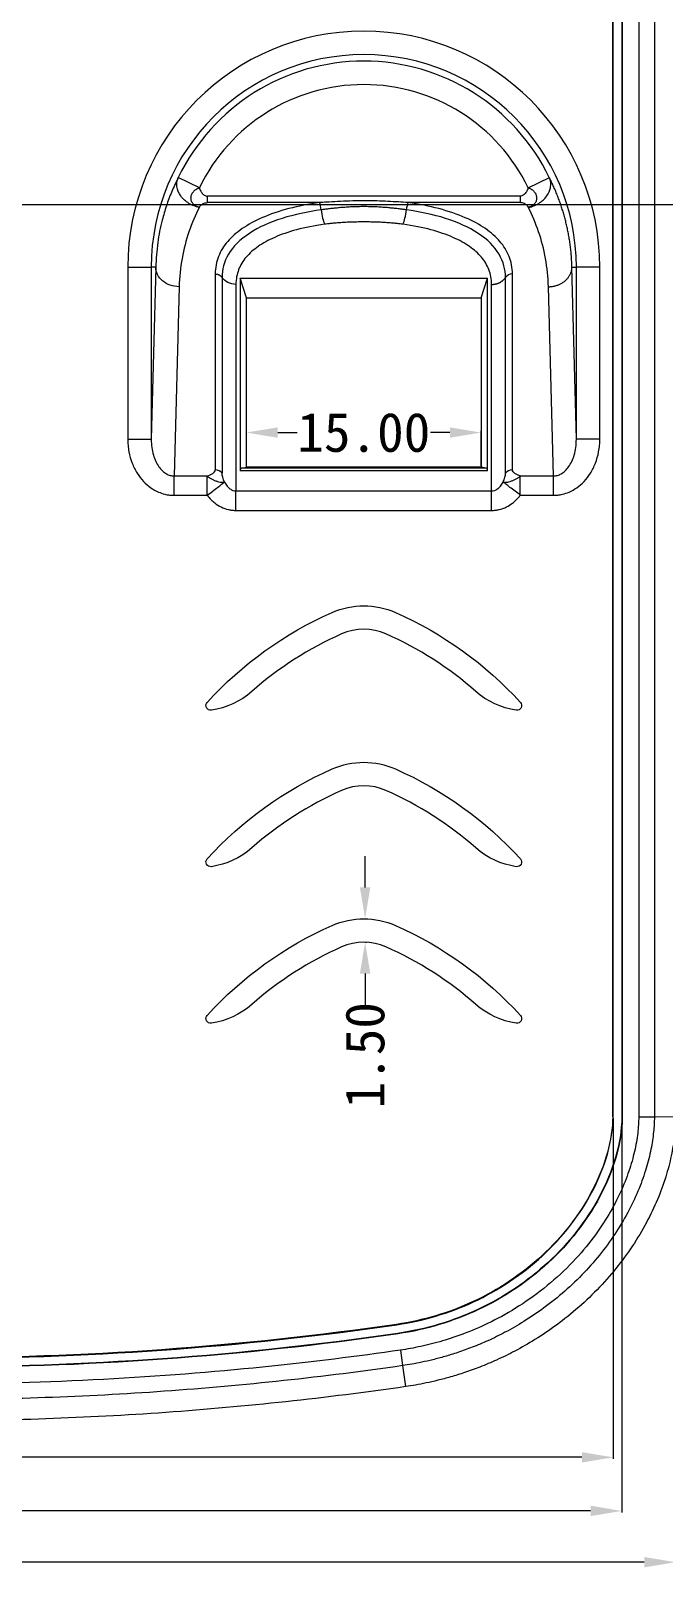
# Model space of a CAD drawing. Header units: inches. Extents: x 891 to 1249, y 156 to 796.
# Drawn here: x 964.8 to 1005.3, y 604.5 to 704 of the extents above; entities that cross this region are included whole.
import ezdxf
from ezdxf.lldxf.tags import DXFTag

# ---------------------------------------------------------------- set-up
doc = ezdxf.new("R2010")
doc.units = ezdxf.units.IN
doc.header["$MEASUREMENT"] = 0
doc.layers.add('10', color=7, linetype='Continuous', true_color=0xffffff)
doc.layers.add('dim', color=82, linetype='Continuous', lineweight=9)
tags = doc.linetypes.add('PHANTOM', pattern=[2.5, 1.25, -0.25, 0.25, -0.25, 0.25, -0.25]).pattern_tags.tags
tags[14:15] = [DXFTag(74, 4), DXFTag(75, 0), DXFTag(340, '0'), DXFTag(46, 0.0), DXFTag(50, 0.0), DXFTag(44, 0.0), DXFTag(45, 0.0)]
tags[12:13] = [DXFTag(74, 4), DXFTag(75, 0), DXFTag(340, '0'), DXFTag(46, 0.0), DXFTag(50, 0.0), DXFTag(44, 0.0), DXFTag(45, 0.0)]
tags[10:11] = [DXFTag(74, 4), DXFTag(75, 0), DXFTag(340, '0'), DXFTag(46, 0.0), DXFTag(50, 0.0), DXFTag(44, 0.0), DXFTag(45, 0.0)]
tags[8:9] = [DXFTag(74, 4), DXFTag(75, 0), DXFTag(340, '0'), DXFTag(46, 0.0), DXFTag(50, 0.0), DXFTag(44, 0.0), DXFTag(45, 0.0)]
tags[6:7] = [DXFTag(74, 4), DXFTag(75, 0), DXFTag(340, '0'), DXFTag(46, 0.0), DXFTag(50, 0.0), DXFTag(44, 0.0), DXFTag(45, 0.0)]
tags[4:5] = [DXFTag(74, 4), DXFTag(75, 0), DXFTag(340, '0'), DXFTag(46, 0.0), DXFTag(50, 0.0), DXFTag(44, 0.0), DXFTag(45, 0.0)]
doc.dimstyles.new('2.5', dxfattribs={"dimtxt": 2.5, "dimasz": 2, "dimexe": 0.1, "dimexo": 0.1, "dimgap": 0.1, "dimtad": 0, "dimzin": 0, "dimdsep": 46, "dimtxsty": 'Standard', "dimcen": 0, "dimclrd": 4, "dimclre": 4, "dimclrt": 3, "dimadec": 1, "dimazin": 0, "dimtfac": 1, "dimtofl": 0, "dimtmove": 0, "dimatfit": 3, "dimfxl": 0.18, "dimtolj": 1, "dimtzin": 0, "dimlwd": 9, "dimlwe": 9, "dimarcsym": 0})

# ---------------------------------------------------------------- blocks, each defined once
blk = doc.blocks.new('*D85')
at = {"layer": 'Defpoints', "color": 0, "lineweight": 9}
for p in [(993.572, 678.329), (978.572, 676.108), (993.572, 676.108)]:
    blk.add_point(p, dxfattribs=at)
at = {"layer": 'dim', "color": 4, "lineweight": 9}
for p, q in [((978.572, 676.208), (978.572, 678.429)), ((980.572, 678.329), (981.805, 678.329)), ((991.572, 678.329), (990.339, 678.329)), ((993.572, 676.208), (993.572, 678.429))]:
    blk.add_line(p, q, dxfattribs=at)
for points in [[(980.572, 678.662), (980.572, 677.996), (978.572, 678.329)], [(991.572, 678.662), (991.572, 677.996), (993.572, 678.329)]]:
    blk.add_solid(points, dxfattribs=at)
at = {"layer": 'dim', "color": 3, "lineweight": 9, "insert": (986.072, 678.329), "char_height": 2.5, "attachment_point": 5}
blk.add_mtext('\\A1;15.00', dxfattribs=at)
blk = doc.blocks.new('*D88')
at = {"layer": 'Defpoints', "color": 0, "lineweight": 9}
for p in [(914.128, 634.621), (1002.013, 634.609), (1002.013, 612.845)]:
    blk.add_point(p, dxfattribs=at)
at = {"layer": 'dim', "color": 4, "lineweight": 9}
for p, q in [((914.128, 634.521), (914.128, 612.745)), ((1002.013, 634.509), (1002.013, 612.745)), ((916.128, 612.845), (952.971, 612.845)), ((1000.013, 612.845), (963.171, 612.845))]:
    blk.add_line(p, q, dxfattribs=at)
for points in [[(916.128, 613.178), (916.128, 612.512), (914.128, 612.845)], [(1000.013, 613.178), (1000.013, 612.512), (1002.013, 612.845)]]:
    blk.add_solid(points, dxfattribs=at)
at = {"layer": 'dim', "color": 3, "lineweight": 9, "insert": (958.071, 612.845), "char_height": 2.5, "attachment_point": 5}
blk.add_mtext('\\A1;87.89', dxfattribs=at)
blk = doc.blocks.new('*D89')
at = {"layer": 'Defpoints', "color": 0, "lineweight": 9}
for p in [(913.576, 634.623), (1002.566, 634.604), (913.576, 609.419)]:
    blk.add_point(p, dxfattribs=at)
at = {"layer": 'dim', "color": 4, "lineweight": 9}
for p, q in [((913.576, 634.523), (913.576, 609.319)), ((1002.566, 634.504), (1002.566, 609.319)), ((915.576, 609.419), (952.971, 609.419)), ((1000.566, 609.419), (963.171, 609.419))]:
    blk.add_line(p, q, dxfattribs=at)
for points in [[(915.576, 609.753), (915.576, 609.086), (913.576, 609.419)], [(1000.566, 609.753), (1000.566, 609.086), (1002.566, 609.419)]]:
    blk.add_solid(points, dxfattribs=at)
at = {"layer": 'dim', "color": 3, "lineweight": 9, "insert": (958.071, 609.419), "char_height": 2.5, "attachment_point": 5}
blk.add_mtext('\\A1;88.99', dxfattribs=at)
blk = doc.blocks.new('*D90')
at = {"layer": 'Defpoints', "color": 0, "lineweight": 9}
for p in [(910.139, 634.614), (1006.002, 634.589), (1006.002, 606.144)]:
    blk.add_point(p, dxfattribs=at)
at = {"layer": 'dim', "color": 4, "lineweight": 9}
for p, q in [((910.139, 634.514), (910.139, 606.044)), ((1006.002, 634.489), (1006.002, 606.044)), ((912.139, 606.144), (952.971, 606.144)), ((1004.002, 606.144), (963.171, 606.144))]:
    blk.add_line(p, q, dxfattribs=at)
for points in [[(912.139, 606.478), (912.139, 605.811), (910.139, 606.144)], [(1004.002, 606.478), (1004.002, 605.811), (1006.002, 606.144)]]:
    blk.add_solid(points, dxfattribs=at)
at = {"layer": 'dim', "color": 3, "lineweight": 9, "insert": (958.071, 606.144), "char_height": 2.5, "attachment_point": 5}
blk.add_mtext('\\A1;95.86', dxfattribs=at)
blk = doc.blocks.new('*D94')
at = {"layer": 'Defpoints', "color": 0, "lineweight": 9}
for p in [(986.072, 647.261), (986.072, 645.761), (986.155, 645.761)]:
    blk.add_point(p, dxfattribs=at)
at = {"layer": 'dim', "color": 4, "lineweight": 9}
for p, q in [((986.155, 649.261), (986.155, 651.261)), ((986.172, 647.261), (986.255, 647.261)), ((986.172, 645.761), (986.255, 645.761)), ((986.155, 643.761), (986.155, 641.761))]:
    blk.add_line(p, q, dxfattribs=at)
for points in [[(985.822, 649.261), (986.489, 649.261), (986.155, 647.261)], [(985.822, 643.761), (986.489, 643.761), (986.155, 645.761)]]:
    blk.add_solid(points, dxfattribs=at)
at = {"layer": 'dim', "color": 3, "lineweight": 9, "insert": (986.155, 638.536), "char_height": 2.5, "attachment_point": 5, "rotation": 90}
blk.add_mtext('\\A1;1.50', dxfattribs=at)

msp = doc.modelspace()

# ---------------------------------------------------------------- linework, layer by layer
at = {"layer": '10', "color": 7, "lineweight": 9}
for p, q in [((1002.568, 756.681), (1002.566, 634.604)), ((1002.594, 756.681), (1002.592, 634.604)), ((1003.65, 756.677), (1003.648, 634.6)), ((1004.649, 756.677), (1004.647, 634.595)), ((1001.987, 634.609), (1001.989, 712.392)), ((1002.013, 634.609), (1002.015, 712.392)), ((975.561, 693.969), (974.211, 694.621)), ((996.582, 693.969), (997.933, 694.621)), ((976.08, 693.021), (976.08, 693.436)), ((996.064, 693.436), (976.08, 693.436)), ((996.064, 693.436), (996.064, 693.021)), ((983.249, 693.021), (976.08, 693.021)), ((996.064, 693.021), (988.895, 693.021)), ((970.983, 688.892), (970.983, 677.9)), ((970.983, 688.892), (972.483, 688.892)), ((972.768, 688.892), (972.483, 677.9)), ((972.483, 688.892), (972.483, 677.9)), ((972.768, 688.892), (972.483, 688.892)), ((976.572, 688.461), (976.572, 675.945)), ((995.572, 675.945), (995.572, 688.461)), ((999.661, 677.9), (999.376, 688.892)), ((999.376, 688.892), (999.661, 688.892)), ((999.661, 677.9), (999.661, 688.892)), ((1001.161, 688.892), (999.661, 688.892)), ((1001.161, 677.9), (1001.161, 688.892)), ((974.268, 687.647), (973.954, 675.563)), ((977.014, 688.24), (977.014, 675.724)), ((977.899, 687.797), (977.899, 674.598)), ((978.168, 688.195), (993.976, 688.195)), ((978.168, 688.195), (978.168, 675.883)), ((978.572, 686.937), (978.168, 688.195)), ((993.572, 686.937), (993.976, 688.195)), ((993.976, 675.883), (993.976, 688.195)), ((994.245, 674.598), (994.245, 687.797)), ((995.13, 675.724), (995.13, 688.24)), ((998.189, 675.563), (997.876, 687.647)), ((978.572, 676.108), (978.572, 686.937)), ((978.572, 686.937), (993.572, 686.937)), ((993.572, 686.937), (993.572, 676.108)), ((970.983, 677.9), (972.483, 677.9)), ((1001.161, 677.9), (999.661, 677.9)), ((973.954, 675.563), (976.066, 675.563)), ((976.066, 674.318), (976.066, 675.563)), ((993.976, 675.883), (978.168, 675.883)), ((978.25, 676.052), (978.572, 676.108)), ((993.894, 676.052), (978.25, 676.052)), ((993.572, 676.108), (978.572, 676.108)), ((993.894, 676.052), (993.572, 676.108)), ((996.078, 674.318), (996.078, 675.563)), ((996.078, 675.563), (998.189, 675.563)), ((977.899, 674.598), (994.245, 674.598)), ((973.954, 674.318), (976.066, 674.318)), ((996.078, 674.318), (998.189, 674.318)), ((977.899, 673.354), (994.245, 673.354)), ((1003.648, 634.603), (1004.647, 634.595)), ((1006.002, 634.589), (1004.647, 634.595)), ((988.26, 620.74), (988.256, 620.766)), ((988.412, 619.696), (988.556, 618.707)), ((988.752, 617.366), (988.557, 618.707))]:
    msp.add_line(p, q, dxfattribs=at)
at = {"layer": '10', "color": 1, "linetype": 'PHANTOM', "lineweight": 9, "ltscale": 8}
msp.add_line((908.14, 692.892), (1008.005, 692.892), dxfattribs=at)
at = {"layer": '10', "color": 7, "lineweight": 9}
for centre, radius, start, end in [((986.072, 688.892), 15.089, 0, 180), ((986.072, 688.892), 13.589, 0, 180), ((986.072, 688.892), 13.172, 25.79283, 154.21231), ((986.072, 688.892), 11.672, 25.76859, 154.23478), ((986.072, 662.261), 3.5, 66.09238, 113.90762), ((993.772, 644.892), 22.5, 113.90762, 131.34753), ((978.372, 644.892), 22.5, 48.65247, 66.09238), ((986.072, 652.261), 3.5, 66.09238, 113.90762), ((993.772, 634.892), 22.5, 113.90762, 131.34753), ((978.372, 634.892), 22.5, 48.65247, 66.09238), ((986.072, 642.261), 3.5, 66.09238, 113.90762), ((993.772, 624.892), 22.5, 113.90762, 131.34753), ((978.372, 624.892), 22.5, 48.65247, 66.09238)]:
    msp.add_arc(centre, radius, start, end, dxfattribs=at)
at = {"layer": '10', "color": 7, "lineweight": 9, "extrusion": (0, 0, -1)}
for centre, radius, start, end in [((-993.772, 644.892), 24, 42.44198, 66.09238), ((-986.072, 662.261), 5, 66.09238, 113.90762), ((-978.372, 644.892), 24, 113.90762, 137.55802), ((-975.605, 665.536), 5, 228.65247, 261.71198), ((-996.539, 665.536), 5, 278.28802, 311.34753), ((-976.282, 660.885), 0.3, 261.71198, 42.44198), ((-995.862, 660.885), 0.3, 137.55802, 278.28802), ((-993.772, 634.892), 24, 42.44198, 66.09238), ((-986.072, 652.261), 5, 66.09238, 113.90762), ((-978.372, 634.892), 24, 113.90762, 137.55802), ((-975.605, 655.536), 5, 228.65247, 261.71198), ((-996.539, 655.536), 5, 278.28802, 311.34753), ((-976.282, 650.885), 0.3, 261.71198, 42.44198), ((-995.862, 650.885), 0.3, 137.55802, 278.28802), ((-993.772, 624.892), 24, 42.44198, 66.09238), ((-986.072, 642.261), 5, 66.09238, 113.90762), ((-978.372, 624.892), 24, 113.90762, 137.55802), ((-975.605, 645.536), 5, 228.65247, 261.71198), ((-996.539, 645.536), 5, 278.28802, 311.34753), ((-976.282, 640.885), 0.3, 261.71198, 42.44198), ((-995.862, 640.885), 0.3, 137.55802, 278.28802)]:
    msp.add_arc(centre, radius, start, end, dxfattribs=at)
at = {"layer": '10', "color": 7, "lineweight": 9}
for centre, major_axis, ratio, start_param, end_param in [((983.249, 692.607), (-0.067, 0.495), 0.196087, 4.592056, 5.677339), ((983.562, 692.468), (-0.135, 0.991), 0.196112, 1.450463, 2.535744), ((988.582, 692.468), (0.135, 0.991), 0.196099, 3.747441, 4.832715), ((988.895, 692.607), (0.067, 0.495), 0.196086, 0.605882, 1.690732), ((976.572, 675.53), (0.5, 0), 0.82957, 0.485518, 1.570796), ((978.745, 675.053), (-0.518, 0.991), 0.257875, 6.201642, 6.741742), ((993.399, 675.053), (0.518, 0.991), 0.257875, 5.824629, 6.364728), ((995.572, 675.53), (0.5, 0), 0.82957, 1.570796, 2.656075)]:
    msp.add_ellipse(centre, major_axis=major_axis, ratio=ratio, start_param=start_param, end_param=end_param, dxfattribs=at)
for points, knots in [([(974.211, 694.622), (974.068, 694.324), (973.781, 693.728), (973.445, 692.821), (973.124, 691.737), (972.856, 690.428), (972.798, 689.418), (972.768, 688.892)], [0, 0, 0, 0, 0.160237, 0.319779, 0.478693, 0.728142, 1, 1, 1, 1]), ([(975.559, 692.722), (975.444, 692.747), (975.213, 692.798), (974.888, 692.965), (974.597, 693.179), (974.287, 693.531), (974.116, 693.944), (974.113, 694.352), (974.179, 694.532), (974.211, 694.622)], [0, 0, 0, 0, 0.124284, 0.249689, 0.375184, 0.500734, 0.749893, 0.87548, 1, 1, 1, 1]), ([(996.585, 692.722), (996.652, 692.734), (996.768, 692.754), (996.992, 692.834), (997.257, 692.964), (997.547, 693.18), (997.837, 693.509), (998.016, 693.906), (998.034, 694.26), (997.991, 694.48), (997.951, 694.578), (997.932, 694.622)], [0, 0, 0, 0, 0.071443, 0.124389, 0.249656, 0.375014, 0.500424, 0.718914, 0.859762, 0.936632, 1, 1, 1, 1]), ([(999.376, 688.892), (999.374, 688.952), (999.371, 689.073), (999.363, 689.253), (999.353, 689.432), (999.34, 689.609), (999.326, 689.784), (999.309, 689.958), (999.29, 690.129), (999.269, 690.3), (999.246, 690.468), (999.221, 690.635), (999.194, 690.8), (999.166, 690.963), (999.135, 691.125), (999.103, 691.284), (999.07, 691.442), (999.034, 691.599), (998.997, 691.753), (998.946, 691.957), (998.878, 692.211), (998.788, 692.515), (998.69, 692.818), (998.585, 693.121), (998.471, 693.423), (998.349, 693.724), (998.219, 694.025), (998.081, 694.324), (997.982, 694.523), (997.933, 694.622)], [0, 0, 0, 0, 0.031307, 0.062337, 0.093088, 0.123561, 0.153755, 0.183671, 0.213307, 0.242665, 0.271743, 0.300542, 0.329062, 0.357303, 0.385264, 0.412945, 0.440347, 0.46747, 0.494314, 0.520878, 0.573885, 0.626942, 0.680054, 0.733222, 0.786449, 0.83974, 0.893097, 0.946517, 1, 1, 1, 1]), ([(975.559, 692.722), (975.524, 692.728), (975.447, 692.742), (975.312, 692.806), (975.167, 692.921), (975.05, 693.101), (975.012, 693.309), (975.05, 693.523), (975.166, 693.717), (975.309, 693.851), (975.428, 693.923), (975.492, 693.949), (975.525, 693.959), (975.545, 693.964), (975.555, 693.966), (975.56, 693.967)], [0, 0, 0, 0, 0.057477, 0.12546, 0.251233, 0.375345, 0.500355, 0.625285, 0.7497, 0.874864, 0.937269, 0.968476, 0.984175, 0.992069, 1, 1, 1, 1]), ([(975.561, 693.966), (975.57, 693.933), (975.593, 693.866), (975.645, 693.758), (975.71, 693.658), (975.787, 693.568), (975.874, 693.496), (975.972, 693.448), (976.043, 693.436), (976.08, 693.436)], [0, 0, 0, 0, 0.140991, 0.28416, 0.427328, 0.570496, 0.713664, 0.856832, 1, 1, 1, 1]), ([(996.583, 693.966), (996.574, 693.933), (996.551, 693.866), (996.499, 693.758), (996.434, 693.658), (996.357, 693.568), (996.27, 693.496), (996.172, 693.448), (996.101, 693.436), (996.064, 693.436)], [0, 0, 0, 0, 0.141011, 0.284176, 0.427341, 0.570505, 0.71367, 0.856835, 1, 1, 1, 1]), ([(996.584, 693.968), (996.59, 693.966), (996.599, 693.964), (996.619, 693.959), (996.652, 693.95), (996.716, 693.924), (996.835, 693.852), (996.978, 693.718), (997.094, 693.523), (997.132, 693.309), (997.094, 693.101), (996.977, 692.921), (996.832, 692.806), (996.697, 692.742), (996.62, 692.728), (996.585, 692.722)], [0, 0, 0, 0, 0.009062, 0.015826, 0.031525, 0.062731, 0.125148, 0.250343, 0.374732, 0.499666, 0.624675, 0.748787, 0.874549, 0.94251, 1, 1, 1, 1]), ([(983.353, 692.56), (981.627, 692.326), (979.945, 691.837), (978.165, 690.669), (977.71, 690.212), (977.137, 689.245), (977.014, 688.738), (977.014, 688.24)], [0, 0, 0, 0, 0.5, 0.5, 0.75, 0.75, 1, 1, 1, 1]), ([(988.895, 693.021), (988.844, 693.025), (988.589, 693.042), (988.107, 693.074), (987.431, 693.11), (986.705, 693.134), (985.943, 693.141), (985.168, 693.127), (984.408, 693.095), (983.77, 693.057), (983.39, 693.031), (983.249, 693.021)], [0, 0, 0, 0, 0.027294, 0.1373, 0.257754, 0.386586, 0.521614, 0.65986, 0.795959, 0.924099, 1, 1, 1, 1]), ([(995.13, 688.24), (995.13, 688.738), (995.007, 689.245), (994.434, 690.212), (993.979, 690.669), (992.199, 691.837), (990.518, 692.326), (988.791, 692.56)], [0, 0, 0, 0, 0.25, 0.25, 0.5, 0.5, 1, 1, 1, 1]), ([(974.268, 687.647), (973.878, 687.65), (973.49, 687.786), (972.935, 688.246), (972.772, 688.568), (972.768, 688.892)], [0, 0, 0, 0, 0.5, 0.5, 1, 1, 1, 1]), ([(970.983, 677.9), (970.986, 677.774), (970.993, 677.504), (971.067, 676.986), (971.242, 676.372), (971.561, 675.731), (971.967, 675.203), (972.431, 674.798), (972.898, 674.534), (973.31, 674.394), (973.65, 674.329), (973.854, 674.322), (973.954, 674.318)], [0, 0, 0, 0, 0.073331, 0.156842, 0.304191, 0.442855, 0.571181, 0.68955, 0.798995, 0.881369, 0.941732, 1, 1, 1, 1]), ([(972.483, 677.9), (972.489, 677.724), (972.5, 677.385), (972.604, 676.906), (972.759, 676.489), (972.957, 676.145), (973.186, 675.879), (973.433, 675.695), (973.692, 675.582), (973.868, 675.569), (973.954, 675.563)], [0, 0, 0, 0, 0.177323, 0.341375, 0.490164, 0.621187, 0.734054, 0.832691, 0.918437, 1, 1, 1, 1]), ([(998.189, 674.318), (998.285, 674.322), (998.479, 674.328), (998.819, 674.39), (999.237, 674.529), (999.713, 674.798), (1000.177, 675.203), (1000.583, 675.731), (1000.902, 676.372), (1001.077, 676.986), (1001.151, 677.504), (1001.158, 677.774), (1001.161, 677.9)], [0, 0, 0, 0, 0.055312, 0.112899, 0.200998, 0.310443, 0.428813, 0.557141, 0.695806, 0.843157, 0.926665, 1, 1, 1, 1]), ([(998.189, 675.563), (998.276, 675.569), (998.452, 675.582), (998.711, 675.695), (998.958, 675.879), (999.187, 676.145), (999.385, 676.489), (999.54, 676.906), (999.643, 677.385), (999.655, 677.724), (999.661, 677.9)], [0, 0, 0, 0, 0.081556, 0.167309, 0.265937, 0.378813, 0.509836, 0.658625, 0.822677, 1, 1, 1, 1]), ([(977.165, 675.165), (977.152, 675.161), (977.127, 675.154), (977.068, 675.135), (976.971, 675.128), (976.818, 675.157), (976.647, 675.209), (976.473, 675.282), (976.311, 675.374), (976.184, 675.449), (976.099, 675.512), (976.077, 675.546), (976.066, 675.563)], [0, 0, 0, 0, 0.063899, 0.126007, 0.248153, 0.373647, 0.499357, 0.623242, 0.747331, 0.874158, 0.938915, 1, 1, 1, 1]), ([(994.979, 675.165), (995.022, 675.268), (995.088, 675.423), (995.124, 675.612), (995.128, 675.687), (995.13, 675.724)], [0, 0, 0, 0, 0.502172, 0.757741, 1, 1, 1, 1]), ([(996.078, 675.563), (996.067, 675.546), (996.045, 675.512), (995.96, 675.449), (995.833, 675.374), (995.671, 675.282), (995.497, 675.209), (995.326, 675.157), (995.173, 675.128), (995.076, 675.135), (995.017, 675.154), (994.992, 675.161), (994.979, 675.165)], [0, 0, 0, 0, 0.061071, 0.125841, 0.252668, 0.376757, 0.500643, 0.626353, 0.751847, 0.873993, 0.936101, 1, 1, 1, 1]), ([(998.189, 674.318), (998.189, 674.563), (998.189, 674.807), (998.189, 675.239), (998.189, 675.426), (998.189, 675.563)], [0, 0, 0, 0, 0.5, 0.5, 1, 1, 1, 1]), ([(976.066, 674.319), (976.183, 674.409), (976.3, 674.499), (976.524, 674.671), (976.631, 674.753), (976.825, 674.903), (976.912, 674.97), (977.06, 675.084), (977.121, 675.131), (977.165, 675.165)], [0, 0, 0, 0, 0.25, 0.25, 0.5, 0.5, 0.75, 0.75, 1, 1, 1, 1]), ([(977.165, 675.165), (977.217, 675.077), (977.311, 674.916), (977.497, 674.735), (977.694, 674.62), (977.833, 674.605), (977.899, 674.598)], [0, 0, 0, 0, 0.324709, 0.59141, 0.806186, 1, 1, 1, 1]), ([(994.245, 674.598), (994.311, 674.605), (994.45, 674.62), (994.646, 674.735), (994.833, 674.916), (994.927, 675.077), (994.979, 675.165)], [0, 0, 0, 0, 0.193787, 0.40859, 0.675291, 1, 1, 1, 1]), ([(994.245, 673.354), (994.245, 673.599), (994.245, 673.843), (994.245, 674.275), (994.245, 674.462), (994.245, 674.598)], [0, 0, 0, 0, 0.5, 0.5, 1, 1, 1, 1]), ([(996.078, 674.319), (995.968, 674.404), (995.853, 674.492), (995.627, 674.666), (995.516, 674.751), (995.316, 674.905), (995.227, 674.974), (995.079, 675.088), (995.02, 675.133), (994.979, 675.165)], [0, 0, 0, 0, 0.25, 0.25, 0.5, 0.5, 0.75, 0.75, 1, 1, 1, 1]), ([(976.066, 674.318), (976.14, 674.228), (976.286, 674.051), (976.578, 673.796), (976.95, 673.559), (977.335, 673.421), (977.659, 673.362), (977.818, 673.357), (977.899, 673.354)], [0, 0, 0, 0, 0.163723, 0.320358, 0.54032, 0.776886, 0.887595, 1, 1, 1, 1]), ([(994.245, 673.354), (994.326, 673.357), (994.485, 673.362), (994.809, 673.421), (995.184, 673.556), (995.552, 673.787), (995.846, 674.039), (996, 674.224), (996.078, 674.318)], [0, 0, 0, 0, 0.1124, 0.223107, 0.459667, 0.664503, 0.827894, 1, 1, 1, 1]), ([(1001.987, 634.609), (1001.98, 633.853), (1001.853, 633.079), (1001.415, 631.489), (1001.085, 630.679), (999.872, 628.349), (998.769, 626.939), (996.168, 624.539), (994.673, 623.543), (991.517, 622.08), (989.862, 621.591), (988.172, 621.343)], [0, 0, 0, 0, 0.116943, 0.116943, 0.244509, 0.244509, 0.49964, 0.49964, 0.754771, 0.754771, 1, 1, 1, 1]), ([(988.176, 621.317), (989.868, 621.565), (991.525, 622.055), (994.687, 623.52), (996.183, 624.518), (998.789, 626.922), (999.894, 628.334), (1001.109, 630.668), (1001.44, 631.48), (1001.878, 633.074), (1002.006, 633.85), (1002.013, 634.609)], [0, 0, 0, 0, 0.245231, 0.245231, 0.500363, 0.500363, 0.755494, 0.755494, 0.883059, 0.883059, 1, 1, 1, 1]), ([(1002.592, 634.611), (1002.592, 634.606), (1002.592, 634.601), (1002.592, 634.597), (1002.584, 633.724), (1002.429, 632.847), (1001.932, 631.136), (1001.583, 630.308), (1000.324, 627.936), (999.196, 626.505), (996.552, 624.068), (995.04, 623.054), (991.784, 621.523), (990.04, 621.001), (988.266, 620.741), (988.262, 620.741), (988.257, 620.74), (988.253, 620.739)], [0, 0, 0, 0, 0.000006, 0.000006, 0.000006, 0.125005, 0.125005, 0.250004, 0.250004, 0.500002, 0.500002, 0.75, 0.75, 0.999999, 0.999999, 0.999999, 1, 1, 1, 1]), ([(1002.566, 634.604), (1002.558, 633.728), (1002.404, 632.852), (1001.907, 631.146), (1001.559, 630.319), (1000.303, 627.951), (999.176, 626.522), (996.536, 624.089), (995.026, 623.077), (991.775, 621.547), (990.034, 621.027), (988.256, 620.766)], [0, 0, 0, 0, 0.125, 0.125, 0.25, 0.25, 0.5, 0.5, 0.75, 0.75, 1, 1, 1, 1]), ([(1004.647, 634.596), (1004.647, 634.591), (1004.644, 634.268), (1004.603, 633.568), (1004.435, 632.48), (1004.133, 631.273), (1003.671, 629.971), (1003.038, 628.615), (1002.24, 627.248), (1001.28, 625.905), (1000.169, 624.626), (998.936, 623.444), (997.639, 622.403), (996.356, 621.536), (995.151, 620.845), (994.046, 620.305), (993.038, 619.882), (992.116, 619.55), (991.274, 619.288), (990.506, 619.084), (989.803, 618.924), (989.16, 618.801), (988.751, 618.735), (988.557, 618.707)], [0, 0, 0, 0, 0.000282, 0.036453, 0.079747, 0.12884, 0.184169, 0.245399, 0.310937, 0.378626, 0.448249, 0.519754, 0.590419, 0.655126, 0.712431, 0.763082, 0.808304, 0.848851, 0.885338, 0.918299, 0.948148, 0.975308, 1, 1, 1, 1]), ([(1006.002, 634.591), (1006.002, 634.587), (1006.002, 634.582), (1005.999, 634.213), (1005.952, 633.419), (1005.764, 632.208), (1005.432, 630.879), (1004.925, 629.453), (1004.239, 627.984), (1003.379, 626.51), (1002.345, 625.063), (1001.151, 623.689), (999.831, 622.424), (998.445, 621.311), (997.075, 620.385), (995.787, 619.647), (994.606, 619.071), (993.531, 618.619), (992.548, 618.265), (991.65, 617.986), (990.831, 617.768), (990.081, 617.598), (989.395, 617.466), (988.96, 617.396), (988.755, 617.366), (988.75, 617.365)], [0, 0, 0, 0, 0.000058, 0.000474, 0.036637, 0.079922, 0.129004, 0.184321, 0.245538, 0.311062, 0.378736, 0.448344, 0.519833, 0.590483, 0.655176, 0.712469, 0.763109, 0.808321, 0.848859, 0.885338, 0.918293, 0.948135, 0.975289, 0.999992, 1, 1, 1, 1]), ([(988.26, 620.74), (978.27, 619.287), (968.173, 618.579), (947.982, 618.58), (937.884, 619.287), (927.895, 620.74)], [0, 0, 0, 0, 0.5, 0.5, 1, 1, 1, 1]), ([(988.256, 620.766), (978.263, 619.312), (968.172, 618.606), (947.99, 618.606), (937.892, 619.312), (927.899, 620.766)], [0, 0, 0, 0, 0.5, 0.5, 1, 1, 1, 1]), ([(928.04, 621.308), (937.982, 619.867), (948.03, 619.162), (968.146, 619.162), (978.214, 619.87), (988.176, 621.317)], [0, 0, 0, 0, 0.499491, 0.499491, 1, 1, 1, 1]), ([(988.172, 621.343), (978.212, 619.896), (968.145, 619.188), (948.031, 619.188), (937.984, 619.893), (928.044, 621.334)], [0, 0, 0, 0, 0.500509, 0.500509, 1, 1, 1, 1]), ([(988.557, 618.707), (983.499, 617.971), (973.355, 616.883), (958.08, 616.346), (942.803, 616.882), (932.655, 617.971), (927.595, 618.707)], [0, 0, 0, 0, 0.250604, 0.499915, 0.749273, 1, 1, 1, 1]), ([(988.755, 617.366), (988.75, 617.365), (983.661, 616.625), (973.451, 615.529), (958.08, 614.989), (942.707, 615.529), (932.492, 616.625), (927.4, 617.366), (927.396, 617.367)], [0, 0, 0, 0, 0.000003, 0.250603, 0.499902, 0.749247, 0.999988, 1, 1, 1, 1])]:
    msp.add_open_spline(points, degree=3, knots=knots, dxfattribs=at)
for points, degree in [([(975.559, 692.722), (975.305, 692.226), (974.862, 691.186), (974.411, 689.471), (974.284, 688.268), (974.268, 687.647)], 3), ([(975.559, 692.722), (975.577, 692.753), (975.613, 692.809), (975.699, 692.891), (975.806, 692.96), (975.934, 693.009), (976.029, 693.021), (976.08, 693.021)], 3), ([(983.249, 693.021), (982.544, 692.926), (981.238, 692.671), (979.511, 692.08), (978.245, 691.378), (977.317, 690.561), (976.725, 689.618), (976.572, 688.865), (976.572, 688.461)], 3), ([(988.791, 692.56), (988.727, 692.569), (988.587, 692.588), (988.335, 692.62), (988.048, 692.653), (987.731, 692.685), (987.39, 692.715), (987.029, 692.739), (986.655, 692.756), (986.272, 692.765), (985.886, 692.766), (985.501, 692.757), (985.125, 692.74), (984.763, 692.715), (984.419, 692.686), (984.1, 692.653), (983.81, 692.62), (983.557, 692.588), (983.417, 692.569), (983.353, 692.56)], 3), ([(995.572, 688.461), (995.572, 688.865), (995.419, 689.618), (994.827, 690.56), (993.9, 691.378), (992.636, 692.078), (990.909, 692.671), (989.601, 692.926), (988.895, 693.021)], 3), ([(996.585, 692.722), (996.567, 692.753), (996.531, 692.809), (996.445, 692.891), (996.338, 692.96), (996.21, 693.009), (996.115, 693.021), (996.064, 693.021)], 3), ([(997.876, 687.647), (997.86, 688.266), (997.733, 689.467), (997.282, 691.184), (996.839, 692.225), (996.585, 692.722)], 3), ([(983.562, 691.638), (982.903, 691.548), (981.717, 691.308), (980.318, 690.817), (979.27, 690.235), (978.505, 689.553), (978.021, 688.763), (977.899, 688.135), (977.899, 687.797)], 3), ([(988.582, 691.638), (988.525, 691.646), (988.4, 691.662), (988.172, 691.688), (987.911, 691.713), (987.619, 691.736), (987.304, 691.755), (986.968, 691.771), (986.618, 691.782), (986.259, 691.787), (985.897, 691.787), (985.537, 691.782), (985.186, 691.771), (984.848, 691.756), (984.53, 691.736), (984.236, 691.713), (983.973, 691.688), (983.744, 691.662), (983.619, 691.646), (983.562, 691.638)], 3), ([(994.245, 687.797), (994.245, 688.135), (994.122, 688.765), (993.639, 689.553), (992.873, 690.236), (991.824, 690.817), (990.425, 691.308), (989.24, 691.549), (988.582, 691.638)], 3), ([(995.572, 688.461), (995.391, 688.461), (995.214, 688.372), (995.13, 688.24)], 3), ([(977.899, 687.797), (977.537, 687.797), (977.183, 687.974), (977.014, 688.24)], 3), ([(976.066, 675.563), (976.192, 675.6), (976.446, 675.709), (976.572, 675.863), (976.572, 675.945)], 3), ([(977.165, 675.165), (977.062, 675.368), (977.014, 675.584), (977.014, 675.724)], 3), ([(996.078, 675.563), (995.951, 675.6), (995.698, 675.709), (995.572, 675.863), (995.572, 675.945)], 3), ([(1003.648, 634.6), (1003.645, 634.268), (1003.602, 633.572), (1003.401, 632.411), (1003.048, 631.152), (1002.514, 629.808), (1001.772, 628.383), (1000.79, 626.892), (999.488, 625.332), (997.814, 623.774), (995.999, 622.464), (994.21, 621.465), (992.577, 620.759), (991.082, 620.259), (989.708, 619.913), (988.835, 619.757), (988.412, 619.696)], 3), ([(1002.013, 634.609), (1002.005, 634.609), (1001.996, 634.609), (1001.987, 634.609)], 3), ([(1002.592, 634.604), (1002.582, 634.604), (1002.566, 634.604)], 2), ([(988.176, 621.317), (988.172, 621.343)], 1), ([(988.412, 619.696), (985.699, 619.301), (979.861, 618.56), (969.54, 617.738), (958.535, 617.429), (947.431, 617.692), (936.813, 618.501), (930.649, 619.272), (927.741, 619.696)], 3)]:
    msp.add_open_spline(points, degree=degree, dxfattribs=at)
for points, weights in [([(976.572, 688.461), (976.762, 688.461), (976.925, 688.379), (977.014, 688.24)], [1.0773982976, 0.974205417466, 0.974200567693, 1.07738374829]), ([(997.876, 687.647), (998.72, 687.654), (999.367, 688.146), (999.376, 688.892)], [1.27417611446, 0.984107911661, 0.924200792845, 1.09445475801]), ([(994.245, 687.797), (994.626, 687.797), (994.952, 687.96), (995.13, 688.24)], [1.07737345482, 0.974204253874, 0.974208848596, 1.07738723899]), ([(973.954, 674.318), (973.954, 674.841), (973.954, 675.286), (973.954, 675.563)], [1.01024025287, 0.9758148482, 1.02818723811, 1.16735742261]), ([(977.899, 673.354), (977.899, 673.869), (977.899, 674.316), (977.899, 674.598)], [1.03857348165, 0.973030913969, 0.991013892749, 1.09252241799])]:
    msp.add_rational_spline(points, weights, degree=3, dxfattribs=at)

# ---------------------------------------------------------------- dimensions: what is measured, and where the dimension line sits
at = {"layer": 'dim', "color": 4, "lineweight": 9}
for base, p1, p2, picture, middle in [((993.572, 678.329), (978.572, 676.108), (993.572, 676.108), '*D85', (986.072, 678.329)), ((1006.002, 606.144), (910.139, 634.614), (1006.002, 634.589), '*D90', (958.071, 606.144)), ((913.576, 609.419), (1002.566, 634.604), (913.576, 634.623), '*D89', (958.071, 609.419)), ((1002.0133, 612.845), (914.1282, 634.6206), (1002.0133, 634.6091), '*D88', (958.0708, 612.845))]:
    dim = msp.add_linear_dim(base=base, p1=p1, p2=p2, dimstyle='2.5', dxfattribs=at)
    dim.commit()
    dim.dimension.update_dxf_attribs({"geometry": picture, "text_midpoint": middle})
dim = msp.add_linear_dim(base=(986.155, 645.761), p1=(986.072, 647.261), p2=(986.072, 645.761), angle=90, dimstyle='2.5', dxfattribs=at)
dim.commit()
dim.dimension.update_dxf_attribs({"geometry": '*D94', "text_midpoint": (986.155, 638.536)})

doc.saveas('drawing.dxf')
